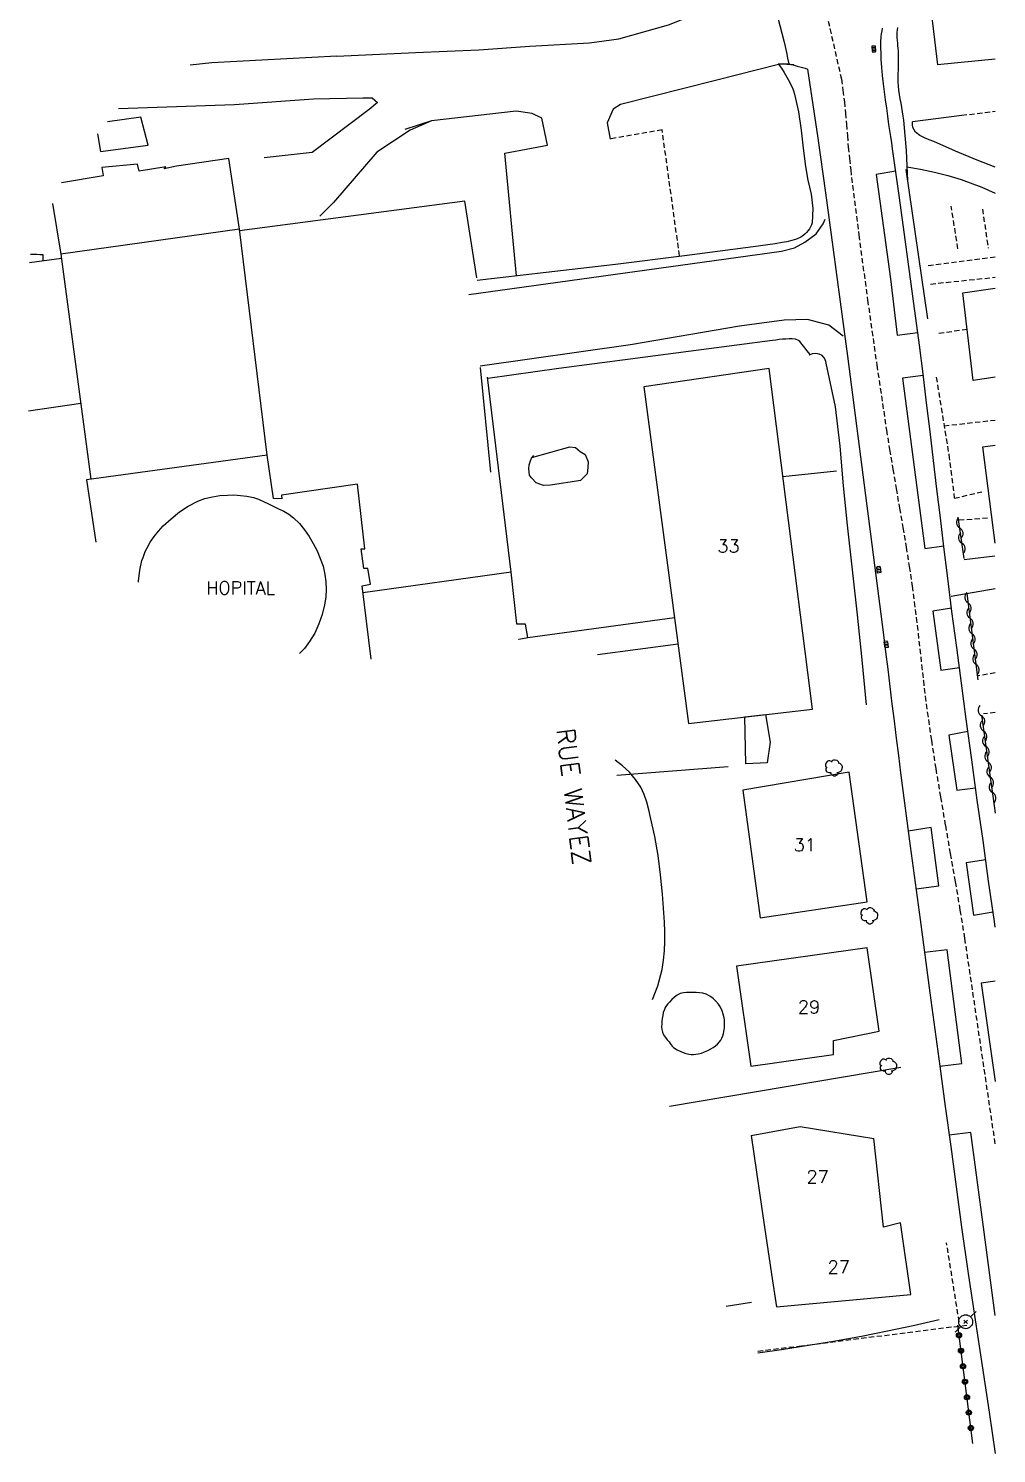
# Model space of a CAD drawing. Header units: millimetres. Extents: x 149000 to 150002, y 151999 to 153000.
# Drawn here: x 149906.9 to 150000.1, y 152649.2 to 152786.5 of the extents above; entities that cross this region are included whole.
import ezdxf
from ezdxf.enums import TextEntityAlignment as Align

# ---------------------------------------------------------------- set-up
doc = ezdxf.new("R2010")
doc.units = ezdxf.units.MM
doc.linetypes.add('DASHED', pattern=[0.75, 0.5, -0.25])
doc.layers.get('0').update_dxf_attribs({"linetype": 'CONTINUOUS'})
for name, color, linetype in [('W0001', 6, 'DASHED'), ('W0006', 2, 'CONTINUOUS'), ('W0008', 7, 'CONTINUOUS'), ('W0014', 7, 'CONTINUOUS'), ('W0017', 7, 'CONTINUOUS'), ('W0071', 7, 'CONTINUOUS'), ('w0101', 7, 'CONTINUOUS'), ('W0104', 1, 'CONTINUOUS'), ('W0112', 1, 'DASHED'), ('w0211', 2, 'CONTINUOUS'), ('W0214', 2, 'CONTINUOUS'), ('w0300', 7, 'CONTINUOUS'), ('W0310', 3, 'CONTINUOUS'), ('w0323', 7, 'CONTINUOUS'), ('W0333', 7, 'CONTINUOUS'), ('W0401', 7, 'CONTINUOUS'), ('W0473', 7, 'CONTINUOUS'), ('W0515', 5, 'CONTINUOUS'), ('W0984', 7, 'CONTINUOUS'), ('W0989', 7, 'CONTINUOUS'), ('W0991', 7, 'CONTINUOUS')]:
    doc.layers.add(name, color=color, linetype=linetype)
doc.styles.get("Standard").update_dxf_attribs({"font": 'romans.shx', "width": 0.85})

# ---------------------------------------------------------------- blocks, each defined once
blk = doc.blocks.new('T401')
for p, q in [((-0.3, 0.3), (0, 0.3)), ((-0.3, -0.25), (-0.3, 0.3)), ((-0.3, 0.15), (0, 0.15)), ((-0.3, 0), (0, 0)), ((0, 0.3), (0, -0.25)), ((-0.3, -0.15), (0, -0.15)), ((-0.3, -0.25), (-0.3, -0.3)), ((-0.3, -0.3), (0, -0.3)), ((0, -0.3), (0, -0.25))]:
    blk.add_line(p, q)
blk = doc.blocks.new('T300')
for p, q in [((-0.8, 0.51), (-0.86, 0.34)), ((-0.86, 0.34), (-0.86, 0.17)), ((-0.86, 0.17), (-0.74, 0.06)), ((-0.69, 0.63), (-0.8, 0.51)), ((-0.8, -0.06), (-0.74, 0.06)), ((-0.74, 0.06), (-0.69, 0.11)), ((-0.57, 0.69), (-0.69, 0.63)), ((-0.46, 0.69), (-0.57, 0.69)), ((-0.29, 0.63), (-0.46, 0.69)), ((-0.29, 0.63), (-0.17, 0.74)), ((-0.23, 0.57), (-0.29, 0.63)), ((-0.17, 0.74), (-0.06, 0.8)), ((-0.06, 0.8), (0.06, 0.8)), ((0.06, 0.8), (0.23, 0.74)), ((0.23, 0.74), (0.34, 0.63)), ((0.34, 0.63), (0.4, 0.51)), ((0.46, 0.46), (0.34, 0.46)), ((0.4, 0.51), (0.4, 0.46)), ((0.57, 0.4), (0.46, 0.46)), ((0.57, 0.4), (0.69, 0.29)), ((0.69, 0.29), (0.74, 0.17)), ((0.74, 0.06), (0.69, -0.17)), ((0.74, 0.17), (0.74, 0.06)), ((-0.8, -0.17), (-0.8, -0.06)), ((-0.8, -0.23), (-0.8, -0.17)), ((-0.74, -0.34), (-0.8, -0.23)), ((-0.69, -0.4), (-0.74, -0.34)), ((-0.51, -0.46), (-0.69, -0.4)), ((-0.4, -0.46), (-0.51, -0.46)), ((-0.4, -0.46), (-0.34, -0.46)), ((-0.34, -0.46), (-0.34, -0.4)), ((-0.34, -0.51), (-0.34, -0.46)), ((-0.29, -0.63), (-0.34, -0.51)), ((-0.17, -0.74), (-0.29, -0.63)), ((-0.06, -0.8), (-0.17, -0.74)), ((0.06, -0.8), (-0.06, -0.8)), ((0.17, -0.74), (0.06, -0.8)), ((0.23, -0.69), (0.17, -0.74)), ((0.29, -0.46), (0.23, -0.46)), ((0.29, -0.63), (0.23, -0.69)), ((0.46, -0.4), (0.29, -0.46)), ((0.34, -0.51), (0.29, -0.63)), ((0.34, -0.51), (0.34, -0.46)), ((0.57, -0.34), (0.46, -0.4)), ((0.63, -0.29), (0.57, -0.34)), ((0.69, -0.17), (0.63, -0.29))]:
    blk.add_line(p, q)
blk = doc.blocks.new('T473')
for p, q in [((-0.166667, 0.166667), (0.166667, -0.166667)), ((-0.166667, -0.166667), (0.166667, 0.166667)), ((0.500001, 0.500001), (1.000002, 1.000002)), ((-1.000002, -1.000002), (-0.500001, -0.500001))]:
    blk.add_line(p, q)
blk.add_ellipse((0, 0), major_axis=(0.471405, 0.471405), ratio=1, start_param=5.4977871438, end_param=11.780972451)
blk = doc.blocks.new('t323o')
at = {"color": 0, "linetype": 'Continuous'}
for radius in [0.25, 0.15]:
    blk.add_circle((0, 0), radius, dxfattribs=at)
blk = doc.blocks.new('t310o')
at = {"color": 0, "linetype": 'Continuous'}
for centre, start, end in [((-0.5, 0.38), 216.8699, 323.1304), ((0.5, -0.37), 36.8699, 143.1303)]:
    blk.add_arc(centre, 0.625, start, end, dxfattribs=at)

msp = doc.modelspace()

# ---------------------------------------------------------------- linework, layer by layer
at = {"layer": 'W0001'}
msp.add_lwpolyline([(149983.42, 152789.46), (149985.18, 152781.68), (149985.34, 152780.59), (149985.48, 152779.49), (149985.58, 152778.4), (149985.68, 152777.3), (149985.76, 152776.21), (149985.85, 152775.11), (149985.96, 152774.01), (149986.08, 152772.92), (149986.86, 152766.64), (149987.71, 152760.37), (149988.6, 152754.1), (149989.53, 152747.84), (149989.83, 152745.96), (149990.14, 152744.08), (149990.46, 152742.2), (149990.78, 152740.32), (149991.11, 152738.44), (149991.42, 152736.56), (149991.73, 152734.68), (149992.01, 152732.8), (149992.21, 152731.28), (149992.4, 152729.77), (149992.57, 152728.25), (149992.74, 152726.73), (149992.91, 152725.21), (149993.08, 152723.7), (149993.26, 152722.18), (149993.46, 152720.67), (149993.86, 152717.93), (149994.28, 152715.2), (149994.73, 152712.47), (149995.2, 152709.74), (149995.67, 152707.02), (149996.15, 152704.3), (149996.61, 152701.57), (149997.05, 152698.84), (150000, 152678.89)], dxfattribs=at)
at = {"layer": 'W0006'}
for points in [[(149990.42, 152772.8), (149988.52, 152772.48), (149989.91, 152762.41), (149990.57, 152756.98), (149992.54, 152757.25)], [(149993.07, 152753.1), (149991.07, 152752.83), (149993.21, 152736.43), (149995.04, 152736.68)], [(149995.8, 152730.67), (149994.01, 152730.37), (149994.76, 152724.71), (149996.55, 152724.96)], [(149997.38, 152718.77), (149995.53, 152718.44), (149996.32, 152713.14), (149998.12, 152713.37)], [(149992.38, 152703.61), (149994.56, 152703.9), (149993.82, 152709.53), (149991.63, 152709.19)], [(149999.09, 152706.41), (149997.19, 152706.14), (149997.92, 152701.09), (149999.8, 152701.39)], [(149994.67, 152686.54), (149996.8, 152686.79), (149995.39, 152697.75), (149993.2, 152697.48)], [(150000, 152694.73), (149998.66, 152694.54), (150000, 152685.06)], [(149998.88, 152671), (149997.65, 152680.14), (149995.57, 152679.86)], [(150000, 152662.49), (149998.89, 152671)]]:
    msp.add_lwpolyline(points, dxfattribs=at)
at = {"layer": 'W0008'}
msp.add_lwpolyline([(149977.49, 152792.17), (149977.85, 152791.21), (149978.19, 152790.25), (149978.52, 152789.28), (149978.83, 152788.3), (149979.05, 152787.57), (149979.26, 152786.83), (149979.46, 152786.09), (149979.64, 152785.35), (149979.77, 152784.8), (149979.89, 152784.25), (149980, 152783.7), (149980.11, 152783.15)], dxfattribs=at)
at = {"layer": 'W0014'}
for points in [[(149989.76, 152777.31), (149989.67, 152778.1), (149989.56, 152778.88), (149989.45, 152779.66), (149989.34, 152780.44), (149989.24, 152781.22), (149989.15, 152782.01), (149989.08, 152782.8), (149989.03, 152783.59), (149989.01, 152784.13), (149988.99, 152784.68), (149989, 152785.24), (149989.03, 152785.79), (149989.06, 152786.05), (149989.1, 152786.32), (149989.14, 152786.58)], [(149991.59, 152771.86), (149991.53, 152773.32), (149991.45, 152774.78), (149991.33, 152776.24), (149991.19, 152777.7), (149991.13, 152778.11), (149991.07, 152778.53), (149991, 152778.94), (149990.93, 152779.35), (149990.85, 152779.76), (149990.79, 152780.18), (149990.73, 152780.59), (149990.69, 152781.01), (149990.67, 152781.4), (149990.66, 152781.79), (149990.67, 152782.18), (149990.68, 152782.57), (149990.69, 152782.96), (149990.7, 152783.35), (149990.7, 152783.74), (149990.69, 152784.13), (149990.68, 152784.39), (149990.66, 152784.64), (149990.63, 152784.89), (149990.61, 152785.15), (149990.59, 152785.4), (149990.57, 152785.66), (149990.56, 152785.91), (149990.57, 152786.17), (149990.59, 152786.41), (149990.61, 152786.65)], [(149979.1, 152783.13), (149979.4, 152782.72), (149979.68, 152782.3), (149979.94, 152781.87), (149980.19, 152781.42), (149980.33, 152781.13), (149980.46, 152780.84), (149980.58, 152780.54), (149980.67, 152780.23), (149981.06, 152778.5), (149981.32, 152776.75), (149981.51, 152775), (149981.72, 152773.25), (149981.96, 152771.93), (149982.26, 152770.59), (149982.45, 152769.2), (149982.36, 152767.82), (149982.3, 152767.61), (149982.21, 152767.42), (149982.1, 152767.24), (149981.98, 152767.08), (149981.83, 152766.89), (149981.66, 152766.72), (149981.48, 152766.56), (149981.28, 152766.43), (149980.85, 152766.23), (149980.4, 152766.1), (149979.93, 152766), (149979.48, 152765.91), (149978.79, 152765.78), (149978.09, 152765.68), (149977.4, 152765.6), (149976.7, 152765.51), (149970.06, 152764.64), (149963.42, 152763.81), (149956.76, 152763.02), (149950.11, 152762.26)], [(149979.1, 152783.13), (149979.35, 152783.15), (149979.61, 152783.16), (149979.86, 152783.15), (149980.11, 152783.13), (149980.32, 152783.09), (149980.53, 152783.04), (149980.73, 152782.98), (149980.94, 152782.93), (149981.19, 152782.86), (149981.44, 152782.79), (149981.68, 152782.72), (149981.93, 152782.64)], [(149981.93, 152782.64), (149982.93, 152775.97)], [(150000, 152699.91), (149999.92, 152700.47), (149999.37, 152704.37), (149998.83, 152708.27), (149998.28, 152712.17), (149997.74, 152716.07), (149997.21, 152719.97), (149996.75, 152723.43), (149996.29, 152726.89), (149995.84, 152730.35), (149995.4, 152733.81), (149995.05, 152736.59), (149994.72, 152739.37), (149994.39, 152742.14), (149994.06, 152744.92), (149993.73, 152747.7), (149993.4, 152750.48), (149993.06, 152753.25), (149992.7, 152756.03), (149992.08, 152760.76), (149991.44, 152765.49), (149990.78, 152770.22), (149990.11, 152774.94), (149990.03, 152775.53), (149989.94, 152776.13), (149989.85, 152776.72), (149989.76, 152777.31)], [(149982.93, 152775.97), (149983.64, 152770.72), (149984.35, 152765.46), (149985.06, 152760.21), (149985.76, 152754.95), (149986.64, 152748.24), (149987.52, 152741.53), (149988.39, 152734.82), (149989.24, 152728.11), (149989.45, 152726.45), (149989.66, 152724.78), (149989.86, 152723.12), (149990.06, 152721.46), (149990.26, 152719.8), (149990.47, 152718.14), (149990.68, 152716.47), (149990.89, 152714.81), (149991.81, 152707.74), (149992.76, 152700.67), (149993.72, 152693.61), (149994.67, 152686.54), (149995.19, 152682.65), (149995.72, 152678.77), (149996.24, 152674.88), (149996.77, 152671)], [(149993.51, 152758.55), (149991.42, 152772.95)], [(149982.21, 152755.05), (149982.05, 152755.28), (149981.87, 152755.5), (149981.7, 152755.72), (149981.52, 152755.94), (149981.42, 152756.08), (149981.31, 152756.23), (149981.19, 152756.38), (149981.04, 152756.49), (149980.75, 152756.59), (149980.44, 152756.63), (149980.14, 152756.62), (149979.84, 152756.61), (149979.52, 152756.6), (149979.2, 152756.56), (149978.88, 152756.51), (149978.55, 152756.46), (149971.69, 152755.59), (149964.83, 152754.69), (149957.97, 152753.76), (149951.12, 152752.8)], [(149987.59, 152721.35), (149987.18, 152725.69), (149986.74, 152730.02), (149986.27, 152734.36), (149985.77, 152738.69), (149985.4, 152742.48), (149985.07, 152746.29), (149984.61, 152750.09), (149983.82, 152753.85), (149983.76, 152754.14), (149983.7, 152754.46), (149983.57, 152754.77), (149983.33, 152755.02), (149983.04, 152755.17), (149982.71, 152755.22), (149982.38, 152755.19), (149982.08, 152755.05)], [(149996.77, 152671), (149997.4, 152666.54), (149998.06, 152662.08), (149998.74, 152657.63), (149999.42, 152653.18), (150000, 152649.19)]]:
    msp.add_lwpolyline(points, dxfattribs=at)
at = {"layer": 'W0017'}
for points in [[(149936.57, 152783.89), (149944.17, 152784.23), (149950.26, 152784.49), (149955.18, 152784.84), (149960.91, 152785.17), (149963.74, 152785.54), (149968.53, 152786.89), (149972.65, 152788.54), (149975.82, 152790.42), (149977.41, 152792.05)], [(149936.57, 152783.89), (149924.54, 152783.23), (149922.45, 152783.02)], [(149980.59, 152783.04), (149979.25, 152783.11), (149973.05, 152781.54), (149963.9, 152779.21), (149963.21, 152778.76), (149962.61, 152777.47), (149962.91, 152775.87)], [(149915.56, 152778.85), (149926.73, 152779.22), (149934.33, 152779.76), (149939.1, 152779.88), (149939.97, 152779.88), (149940.49, 152779.41), (149939.71, 152778.73), (149934.19, 152774.58), (149929.57, 152774.08)], [(149953.88, 152762.72), (149952.77, 152774.53), (149956.89, 152775.3), (149956.34, 152777.89), (149955.41, 152778.37), (149953.86, 152778.59), (149945.71, 152777.64), (149943.14, 152776.81)], [(149945.71, 152777.64), (149943.63, 152776.76), (149940.44, 152774.63), (149936.27, 152769.78), (149934.95, 152768.45)], [(149949.3, 152760.9), (149979.41, 152765.08), (149980.66, 152765.4), (149981.67, 152765.94), (149982.74, 152766.75), (149983.43, 152767.73), (149983.62, 152768.16)], [(149908.26, 152764.78), (149908.26, 152764.19)], [(149985.35, 152756.89), (149983.99, 152757.94), (149981.93, 152758.49), (149979.66, 152758.45), (149975.38, 152757.85), (149964.86, 152756.07), (149950.38, 152753.99)], [(149950.38, 152753.88), (149951.38, 152743.77)], [(149979.55, 152743.38), (149984.73, 152743.92)], [(149997.01, 152735.38), (149999.98, 152735.72)], [(150000, 152732.54), (149995.75, 152731.81)]]:
    msp.add_lwpolyline(points, dxfattribs=at)
msp.add_lwpolyline([(149907.08, 152764.81, 0.020106), (149908.26, 152764.78)], format="xyb", dxfattribs=at)
at = {"layer": 'W0071'}
for points in [[(149992.04, 152777.57), (149996.78, 152778.21)], [(150000, 152773.18), (149998.27, 152773.86), (149996.17, 152774.73), (149994.1, 152775.65), (149993.65, 152775.83), (149993.18, 152776), (149992.73, 152776.22), (149992.34, 152776.56), (149992.19, 152776.77), (149992.08, 152777.02), (149992.02, 152777.28), (149992.02, 152777.54)], [(149991.5, 152773.21), (149992.82, 152772.99), (149994.14, 152772.71), (149995.44, 152772.38), (149996.72, 152771.98), (149998.71, 152771.25), (150000, 152770.68)]]:
    msp.add_lwpolyline(points, dxfattribs=at)
at = {"layer": 'w0101'}
for points in [[(149993.44, 152791.37), (149994.45, 152783.05)], [(150000, 152783.58), (149994.45, 152783.05)], [(149997.89, 152752.62), (149996.87, 152761.08), (150000, 152761.51)], [(150000, 152752.94), (149997.89, 152752.62)], [(150000, 152736.93), (149998.8, 152746.23), (150000, 152746.38)], [(149976.49, 152679.83), (149981.23, 152680.72)], [(149981.23, 152680.72), (149988.31, 152679.56)], [(149976.49, 152679.83), (149977.79, 152671)], [(149990.95, 152671), (149990.89, 152671.41), (149989.23, 152671.02), (149988.31, 152679.56)], [(149977.79, 152671), (149978.55, 152665.85), (149978.93, 152663.32), (149991.88, 152664.51)], [(149991.88, 152664.51), (149990.95, 152671)]]:
    msp.add_lwpolyline(points, dxfattribs=at)
for points in [[(149982.41, 152720.95), (149978.23, 152753.76), (149966.17, 152752.01), (149970.47, 152719.57)], [(149987.67, 152702.37), (149985.92, 152714.88), (149975.69, 152713.13), (149977.37, 152700.84)], [(149988.84, 152689.91), (149987.66, 152697.94), (149975.07, 152696.17), (149976.46, 152686.54), (149984.43, 152687.66), (149984.42, 152688.99)]]:
    msp.add_lwpolyline(points, close=True, dxfattribs=at)
at = {"layer": 'W0104'}
for points in [[(149913.8, 152774.68), (149918.39, 152775.3), (149917.71, 152778), (149914.49, 152777.56)], [(149913.53, 152776.41), (149913.8, 152774.68)], [(149927.19, 152767.22), (149926.18, 152774.03), (149921.13, 152773.29), (149919.95, 152773.01), (149920.12, 152773.22), (149917.54, 152772.81), (149917.37, 152773.48), (149913.93, 152773.16), (149914.07, 152772.38), (149914.07, 152772.35), (149910.06, 152771.67)], [(149950.08, 152762.51), (149948.9, 152769.91), (149927.21, 152767.04)], [(149909.18, 152769.69), (149910, 152764.79)], [(149929.86, 152745.43), (149927.19, 152767.22), (149910, 152764.79), (149912.88, 152743.11)], [(149906.97, 152764), (149910.05, 152764.41)], [(149953.38, 152734.14), (149951.09, 152752.93)], [(149911.91, 152750.4), (149906.88, 152749.67)], [(149939.9, 152725.76), (149939.01, 152732.84), (149939.83, 152732.99), (149939.57, 152734.49), (149939.19, 152734.49), (149938.94, 152736.4), (149939.27, 152736.39), (149938.58, 152742.62), (149931.26, 152741.57), (149931.28, 152741.21), (149930.47, 152741.25), (149929.86, 152745.43), (149912.48, 152743.06), (149913.36, 152737.02)], [(149955.36, 152745.2), (149959.04, 152746.22), (149959.57, 152746.15), (149960.03, 152745.79), (149960.5, 152745.5), (149960.78, 152744.79), (149960.77, 152744.22), (149960.69, 152743.61), (149960.05, 152742.99), (149959.06, 152742.82), (149958.19, 152742.69), (149957.17, 152742.52), (149956.5, 152742.49), (149955.78, 152742.77), (149955.34, 152743.23), (149955.13, 152743.49), (149955.09, 152744.11), (149955.11, 152744.5), (149955.2, 152744.78), (149955.32, 152745.14), (149955.56, 152745.39)], [(149954.12, 152727.66), (149954.12, 152727.69), (149954.97, 152727.85), (149954.76, 152729.12), (149953.92, 152729.13), (149953.92, 152729.16), (149953.38, 152734.14), (149939.1, 152732.15)], [(149954.97, 152727.85), (149969.12, 152729.77)], [(149961.68, 152726.22), (149969.46, 152727.22)]]:
    msp.add_lwpolyline(points, dxfattribs=at)
msp.add_lwpolyline([(149977.86, 152720.42), (149978.32, 152717.76), (149978.03, 152715.78), (149975.99, 152715.66), (149975.88, 152720.19)], close=True, dxfattribs=at)
at = {"layer": 'W0112'}
for points in [[(149996.78, 152778.18), (150000, 152778.59)], [(149969.59, 152764.64), (149967.92, 152776.77), (149962.78, 152775.87)], [(149996.41, 152765.32), (149995.77, 152769.41)], [(149998.77, 152769.14), (149999.33, 152765.38)], [(150000, 152764.51), (149993.45, 152763.65)], [(149993.77, 152761.92), (150000, 152762.57)], [(149997.3, 152757.55), (149994.35, 152757.1)], [(149994.32, 152752.94), (149995.54, 152745.45), (149996.06, 152741.27)], [(149995.08, 152748.25), (150000, 152748.81)], [(149996.09, 152741.27), (149998.71, 152741.9)], [(149999.27, 152739.35), (149996.5, 152739.14)], [(150000, 152724.43), (149998.37, 152724.16)], [(150000, 152720.61), (149998.89, 152720.48)], [(149996.53, 152661.87), (149995.32, 152669.51)], [(149997.27, 152661.54), (149981.36, 152659.55), (149977.05, 152659.01)]]:
    msp.add_lwpolyline(points, dxfattribs=at)
at = {"layer": 'w0211'}
for points in [[(149966.99, 152692.95), (149967.51, 152694.28), (149967.92, 152695.84), (149968.06, 152696.75), (149968.14, 152697.66), (149968.18, 152698.57), (149968.17, 152699.49), (149968.14, 152700.4), (149968.08, 152701.3), (149968.01, 152702.21), (149967.95, 152703.12), (149967.77, 152704.98), (149967.52, 152706.83), (149967.2, 152708.67), (149966.8, 152710.49), (149966.63, 152711.23), (149966.44, 152711.98), (149966.2, 152712.71), (149965.86, 152713.41), (149965.35, 152714.16), (149964.76, 152714.85), (149964.1, 152715.47), (149963.38, 152716.01)], [(149977.12, 152658.9), (149979.43, 152659.23), (149982.03, 152659.62), (149984.63, 152660.05), (149987.13, 152660.51), (149989.62, 152661.01), (149992.11, 152661.54), (149994.59, 152662.11)]]:
    msp.add_lwpolyline(points, dxfattribs=at)
at = {"layer": 'W0214'}
msp.add_lwpolyline([(149976.53, 152663.76), (149974.09, 152663.35)], dxfattribs=at)
at = {"layer": 'w0300'}
for points in [[(149974.29, 152715.38), (149963.54, 152714.55)], [(149990.9, 152686.4), (149968.64, 152682.65)]]:
    msp.add_lwpolyline(points, dxfattribs=at)
at = {"layer": 'W0310'}
for points in [[(149997, 152735.45), (149996.45, 152739.45)], [(149997.26, 152732.09), (149998.33, 152723.75)], [(149998.67, 152720.35), (149999.95, 152711.4)]]:
    msp.add_lwpolyline(points, dxfattribs=at)
at = {"layer": 'w0323'}
for points in [[(149999.95, 152711.4), (150000, 152710.91)], [(149997.85, 152650.16), (149996.4, 152661.55)]]:
    msp.add_lwpolyline(points, dxfattribs=at)
at = {"layer": 'W0333'}
msp.add_lwpolyline([(149917.49, 152733.19), (149917.49, 152733.3), (149917.56, 152734.05), (149917.61, 152734.35), (149917.66, 152734.66), (149917.73, 152734.96), (149917.81, 152735.26), (149917.91, 152735.56), (149918.01, 152735.86), (149918.13, 152736.14), (149918.27, 152736.43), (149918.59, 152737.02), (149918.97, 152737.58), (149919.4, 152738.11), (149919.86, 152738.61), (149920.61, 152739.3), (149921.41, 152739.95), (149922.26, 152740.52), (149923.18, 152740.99), (149923.87, 152741.24), (149924.59, 152741.41), (149925.31, 152741.52), (149926.04, 152741.58), (149926.67, 152741.59), (149927.3, 152741.55), (149927.92, 152741.47), (149928.54, 152741.34), (149929.04, 152741.18), (149929.52, 152740.97), (149929.99, 152740.74), (149930.45, 152740.5), (149930.96, 152740.25), (149931.47, 152740.01), (149931.97, 152739.72), (149932.42, 152739.38), (149932.98, 152738.83), (149933.47, 152738.22), (149933.91, 152737.57), (149934.3, 152736.9), (149934.67, 152736.2), (149934.99, 152735.47), (149935.25, 152734.71), (149935.43, 152733.93), (149935.53, 152733.2), (149935.56, 152732.46), (149935.51, 152731.73), (149935.4, 152731), (149935.17, 152730.07), (149934.86, 152729.16), (149934.45, 152728.28), (149933.96, 152727.46), (149933.46, 152726.79), (149932.99, 152726.3)], dxfattribs=at)
at = {"layer": 'W0515'}
msp.add_lwpolyline([(149970.5, 152687.69), (149970.72, 152687.66), (149970.95, 152687.66), (149971.17, 152687.68), (149971.39, 152687.71), (149971.71, 152687.79), (149972.01, 152687.9), (149972.31, 152688.03), (149972.6, 152688.19), (149972.83, 152688.33), (149973.05, 152688.48), (149973.26, 152688.66), (149973.44, 152688.86), (149973.57, 152689.04), (149973.68, 152689.24), (149973.77, 152689.45), (149973.83, 152689.67), (149973.87, 152689.86), (149973.9, 152690.04), (149973.92, 152690.23), (149973.93, 152690.43), (149973.93, 152690.62), (149973.93, 152690.81), (149973.91, 152691), (149973.88, 152691.19), (149973.8, 152691.53), (149973.69, 152691.87), (149973.54, 152692.2), (149973.35, 152692.5), (149973.1, 152692.79), (149972.82, 152693.06), (149972.51, 152693.28), (149972.16, 152693.46), (149971.85, 152693.56), (149971.53, 152693.61), (149971.21, 152693.63), (149970.89, 152693.64), (149970.58, 152693.64), (149970.28, 152693.64), (149969.97, 152693.6), (149969.67, 152693.52), (149969.37, 152693.36), (149969.1, 152693.17), (149968.85, 152692.95), (149968.62, 152692.71), (149968.48, 152692.55), (149968.34, 152692.37), (149968.22, 152692.18), (149968.13, 152691.98), (149968.03, 152691.71), (149967.97, 152691.42), (149967.92, 152691.13), (149967.9, 152690.85), (149967.88, 152690.59), (149967.87, 152690.33), (149967.88, 152690.07), (149967.94, 152689.81), (149968.06, 152689.55), (149968.23, 152689.3), (149968.41, 152689.08), (149968.58, 152688.86), (149968.68, 152688.72), (149968.78, 152688.58), (149968.88, 152688.45), (149969.01, 152688.33), (149969.35, 152688.11), (149969.72, 152687.93), (149970.1, 152687.79)], close=True, dxfattribs=at)

# ---------------------------------------------------------------- block references
at = {"layer": 'w0300'}
for p in [(149984.52, 152715.27), (149987.93, 152701.01), (149989.76, 152686.51)]:
    msp.add_blockref('T300', p, dxfattribs=at)
at = {"layer": 'W0310'}
for p, rotation in [((149996.59, 152738.42), 97.88378668999181), ((149996.79, 152736.93), 97.88378668999181), ((149997.38, 152731.19), 277.2821944301581), ((149997.57, 152729.7), 277.2821944301581), ((149997.76, 152728.21), 277.2821944301581), ((149997.95, 152726.73), 277.2821944301581), ((149998.14, 152725.24), 277.2821944301581), ((149998.67, 152720.31), 278.157005989477), ((149998.88, 152718.83), 278.157005989477), ((149999.1, 152717.34), 278.157005989477), ((149999.31, 152715.86), 278.157005989477), ((149999.52, 152714.37), 278.157005989477), ((149999.74, 152712.89), 278.157005989477)]:
    msp.add_blockref('t310o', p, dxfattribs=dict(at, rotation=rotation))
at = {"layer": 'w0323', "rotation": 97.2728992501941}
for p in [(149996.52, 152660.58), (149996.71, 152659.09), (149996.9, 152657.6), (149997.09, 152656.11), (149997.28, 152654.62), (149997.47, 152653.14), (149997.66, 152651.65)]:
    msp.add_blockref('t323o', p, dxfattribs=at)
at = {"layer": 'W0401'}
for p, rotation in [((149988.46, 152784.59), 1.371519288182571), ((149988.64, 152734.36), 187.3239248757783), ((149989.35, 152727.15), 187.144932938389)]:
    msp.add_blockref('T401', p, dxfattribs=dict(at, rotation=rotation))
at = {"layer": 'W0473'}
msp.add_blockref('T473', (149997.16, 152661.89), dxfattribs=at)

# ---------------------------------------------------------------- texts
at = {"layer": 'W0984'}
msp.add_text('HOPITAL', height=1.25, dxfattribs=at).set_placement((149927.31, 152732.63), align=Align.MIDDLE_CENTER)
at = {"layer": 'W0989'}
msp.add_text('RUE WAYEZ', height=1.75, rotation=276.993, dxfattribs=at).set_placement((149957.73, 152718.99))
at = {"layer": 'W0991'}
for s, p in [('33', (149974.31, 152736.66)), ('31', (149981.66, 152707.86)), ('29', (149982.07, 152692.24)), ('27', (149982.89, 152675.86)), ('27', (149984.93, 152667.16))]:
    msp.add_text(s, height=1.25, dxfattribs=at).set_placement(p, align=Align.MIDDLE_CENTER)

doc.saveas('drawing.dxf')
